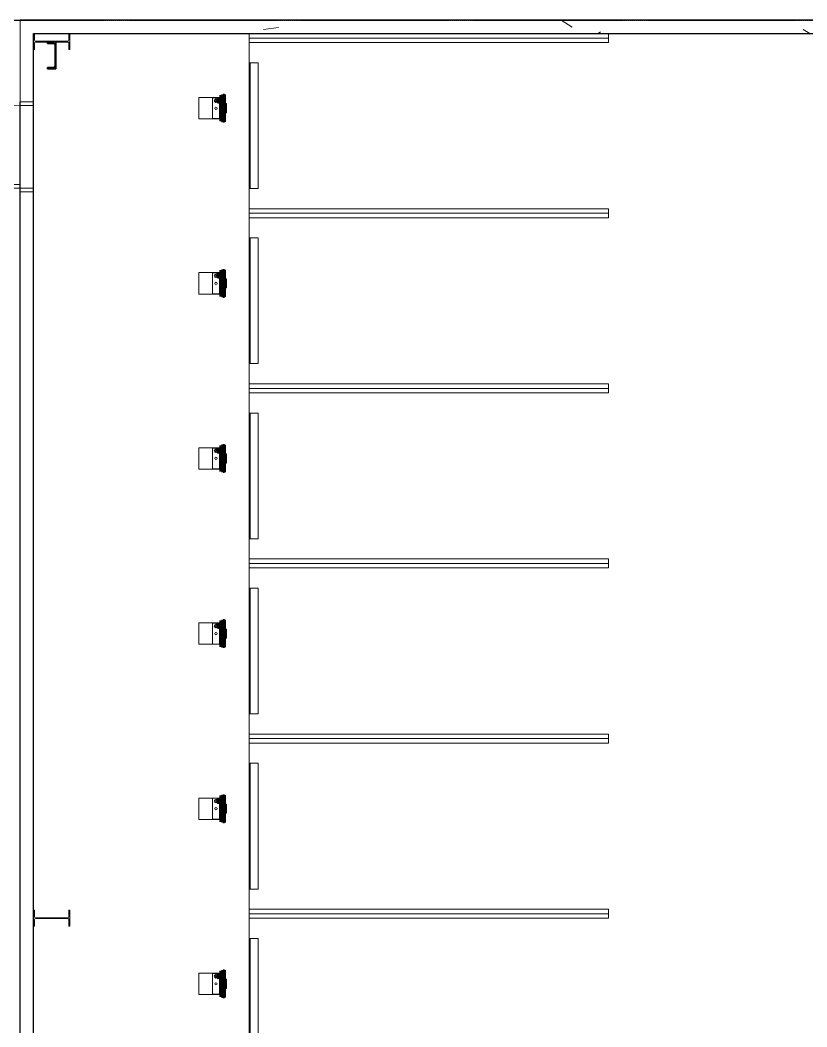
# Model space of a CAD drawing. Header units: millimetres. Extents: x -637480 to 299894, y -125373 to 39000.
# Drawn here: x 121070 to 129829, y 8790 to 20000 of the extents above; entities that cross this region are included whole.
import ezdxf

# ---------------------------------------------------------------- set-up
doc = ezdxf.new("R2010")
doc.units = ezdxf.units.MM
doc.linetypes.add('Xref building Toll$0$_SBA Dash - Loose', pattern=[5, 3, -2])
doc.linetypes.add('Xref building Toll$0$Grid Line', pattern=[22.225, 12.7, -3.175, 3.175, -3.175])
for name, color, linetype, lineweight in [('AM_BOR', 4, 'Continuous', 25), ('Xref building Toll$0$A-DETL', 90, 'Continuous', 9), ('Xref building Toll$0$A-DOOR', 31, 'Continuous', 9), ('Xref building Toll$0$A-DOOR-HDLN', 31, 'Continuous', 9), ('Xref building Toll$0$A-FLOR', 192, 'Continuous', 25), ('Xref building Toll$0$A-WALL', 113, 'Continuous', 9), ('Xref building Toll$0$A-WALL-PATT', 111, 'Continuous', 9), ('Xref building Toll$0$C-PRKG', 70, 'Continuous', 9), ('Xref building Toll$0$E-ELEC-EQPM', 71, 'Continuous', 9), ('Xref building Toll$0$S-COLS', 52, 'Continuous', 9)]:
    doc.layers.add(name, color=color, linetype=linetype, lineweight=lineweight)
doc.layers.add('Xref building Toll$0$S-GRID', color=8, linetype='Continuous')

# ---------------------------------------------------------------- blocks, each defined once
blk = doc.blocks.new('Xref building Toll$0$Toll Grids')
at = {"layer": 'Xref building Toll$0$S-GRID', "linetype": 'Xref building Toll$0$Grid Line'}
blk.add_line((107519.9, 20000), (163674.6, 20000), dxfattribs=at)
blk = doc.blocks.new('Xref building Toll$0$_SBA Linear Single Parking 90_2 - MHE1-1674282-MASTER GROUND FLOOR')
at = {"layer": 'Xref building Toll$0$C-PRKG'}
for p, q in [((3900, 0), (5850, 0)), ((5575, 0), (4175, 0)), ((5575, 0), (4175, 0)), ((5800, -4000), (5800, 0)), ((5800, -4000), (5800, 0)), ((5850, 0), (7800, 0)), ((5850, 0), (5850, -4000)), ((5850, 0), (5850, -4000)), ((5900, -4000), (5900, 0)), ((5900, -4000), (5900, 0)), ((6125, -4.5), (6125, 0)), ((6125, 0), (6125, 0)), ((6125, 0), (6125, -100)), ((7525, 0), (6125, 0)), ((7525, 0), (6125, 0)), ((7850, 0), (7750, 0)), ((7750, 0), (7750, -4000)), ((7750, -4000), (7750, 0)), ((7750, 0), (7850, 0)), ((7750, 0), (7750, 0)), ((7750, -4000), (7750, 0)), ((7800, 0), (9750, 0)), ((7800, 0), (7800, -4000)), ((7800, 0), (7800, -4000)), ((7850, -4000), (7850, 0)), ((7850, 0), (7850, -4000)), ((7850, 0), (7850, 0)), ((7850, -4000), (7850, 0)), ((8075, -4.5), (8075, 0)), ((8075, 0), (8075, 0)), ((8075, 0), (8075, -100)), ((9475, 0), (8075, 0)), ((9475, 0), (8075, 0)), ((9800, 0), (9700, 0)), ((9700, 0), (9700, -4000)), ((9700, -4000), (9700, 0)), ((9700, 0), (9800, 0)), ((9700, 0), (9700, 0)), ((9800, 0), (9700, 0)), ((9700, 0), (9700, -4000)), ((9700, -4000), (9700, 0)), ((9700, 0), (9800, 0)), ((9700, 0), (9700, 0)), ((9750, 0), (11700, 0)), ((9750, 0), (9750, -4000)), ((9750, 0), (9750, -4000)), ((9800, -4000), (9800, 0)), ((9800, 0), (9800, -4000)), ((9800, 0), (9800, 0)), ((9800, -4000), (9800, 0)), ((9800, 0), (9800, -4000)), ((9800, 0), (9800, 0)), ((10025, -4.5), (10025, 0)), ((10025, 0), (10025, 0)), ((10025, 0), (10025, -100)), ((11425, 0), (10025, 0)), ((11425, 0), (10025, 0)), ((11750, 0), (11650, 0)), ((11650, 0), (11650, -4000)), ((11650, -4000), (11650, 0)), ((11650, 0), (11750, 0)), ((11650, 0), (11650, 0)), ((11750, 0), (11650, 0)), ((11650, 0), (11650, -4000)), ((11650, -4000), (11650, 0)), ((11650, 0), (11750, 0)), ((11650, 0), (11650, 0)), ((11700, 0), (13650, 0)), ((11700, 0), (11700, -4000)), ((11700, 0), (11700, -4000)), ((11750, -4000), (11750, 0)), ((11750, 0), (11750, -4000)), ((11750, 0), (11750, 0)), ((11750, -4000), (11750, 0)), ((11750, 0), (11750, -4000)), ((11750, 0), (11750, 0)), ((11975, -4.5), (11975, 0)), ((11975, 0), (11975, 0)), ((11975, 0), (11975, -100)), ((13375, 0), (11975, 0)), ((13375, 0), (11975, 0)), ((13700, 0), (13600, 0)), ((13600, 0), (13600, -4000)), ((13600, -4000), (13600, 0)), ((13600, 0), (13700, 0)), ((13600, 0), (13600, 0)), ((13700, 0), (13600, 0)), ((13600, 0), (13600, -4000)), ((13600, -4000), (13600, 0)), ((13600, 0), (13700, 0)), ((13600, 0), (13600, 0)), ((13650, 0), (15600, 0)), ((13650, 0), (13650, -4000)), ((13650, 0), (13650, -4000)), ((13700, -4000), (13700, 0)), ((13700, 0), (13700, -4000)), ((13700, 0), (13700, 0)), ((13700, -4000), (13700, 0)), ((13700, 0), (13700, -4000)), ((13700, 0), (13700, 0)), ((13925, -4.5), (13925, 0)), ((13925, 0), (13925, 0)), ((13925, 0), (13925, -100)), ((15325, 0), (13925, 0)), ((15325, 0), (13925, 0)), ((15650, 0), (15550, 0)), ((15550, 0), (15550, -4000)), ((15550, -4000), (15550, 0)), ((15550, 0), (15650, 0)), ((15550, 0), (15550, 0)), ((15600, 0), (15600, -4000)), ((15650, -4000), (15650, 0)), ((15650, 0), (15650, -4000)), ((15650, 0), (15650, 0)), ((5575, -9.5), (4175, -9.5)), ((4175, -9.5), (5575, -9.5)), ((4175, -100), (5575, -100)), ((4175, -100), (5575, -100)), ((5575, -100), (5575, 0)), ((5575, 0), (5575, 0)), ((5575, 0), (5575, -4.5)), ((5575, -4.5), (5575, -9.5)), ((5575, -9.5), (5575, -9.5)), ((5575, -9.5), (5575, -17.5)), ((5575, -17.5), (5575, -95)), ((5575, -100), (5575, -95)), ((5575, -100), (5575, -100)), ((5900, 0), (5800, 0)), ((5800, 0), (5800, -4000)), ((5800, 0), (5900, 0)), ((5800, 0), (5800, 0)), ((5900, 0), (5800, 0)), ((5800, 0), (5800, -4000)), ((5800, 0), (5900, 0)), ((5800, 0), (5800, 0)), ((5900, 0), (5900, -4000)), ((5900, 0), (5900, 0)), ((5900, 0), (5900, -4000)), ((5900, 0), (5900, 0)), ((6125, -9.5), (6125, -4.5)), ((7525, -9.5), (6125, -9.5)), ((6125, -9.5), (7525, -9.5)), ((6125, -17.5), (6125, -9.5)), ((6125, -9.5), (6125, -9.5)), ((6125, -95), (6125, -17.5)), ((6125, -95), (6125, -100)), ((6125, -100), (7525, -100)), ((6125, -100), (6125, -100)), ((6125, -100), (7525, -100)), ((7525, -100), (7525, 0)), ((7525, 0), (7525, 0)), ((7525, 0), (7525, -4.5)), ((7525, -4.5), (7525, -9.5)), ((7525, -9.5), (7525, -9.5)), ((7525, -9.5), (7525, -17.5)), ((7525, -17.5), (7525, -95)), ((7525, -100), (7525, -95)), ((7525, -100), (7525, -100)), ((7850, 0), (7750, 0)), ((7750, 0), (7750, -4000)), ((7750, 0), (7850, 0)), ((7750, 0), (7750, 0)), ((7850, 0), (7850, -4000)), ((7850, 0), (7850, 0)), ((8075, -9.5), (8075, -4.5)), ((9475, -9.5), (8075, -9.5)), ((8075, -9.5), (9475, -9.5)), ((8075, -17.5), (8075, -9.5)), ((8075, -9.5), (8075, -9.5)), ((8075, -95), (8075, -17.5)), ((8075, -95), (8075, -100)), ((8075, -100), (9475, -100)), ((8075, -100), (8075, -100)), ((8075, -100), (9475, -100)), ((9475, -100), (9475, 0)), ((9475, 0), (9475, 0)), ((9475, 0), (9475, -4.5)), ((9475, -4.5), (9475, -9.5)), ((9475, -9.5), (9475, -9.5)), ((9475, -9.5), (9475, -17.5)), ((9475, -17.5), (9475, -95)), ((9475, -100), (9475, -95)), ((9475, -100), (9475, -100)), ((10025, -9.5), (10025, -4.5)), ((11425, -9.5), (10025, -9.5)), ((10025, -9.5), (11425, -9.5)), ((10025, -17.5), (10025, -9.5)), ((10025, -9.5), (10025, -9.5)), ((10025, -95), (10025, -17.5)), ((10025, -95), (10025, -100)), ((10025, -100), (11425, -100)), ((10025, -100), (10025, -100)), ((10025, -100), (11425, -100)), ((11425, -100), (11425, 0)), ((11425, 0), (11425, 0)), ((11425, 0), (11425, -4.5)), ((11425, -4.5), (11425, -9.5)), ((11425, -9.5), (11425, -9.5)), ((11425, -9.5), (11425, -17.5)), ((11425, -17.5), (11425, -95)), ((11425, -100), (11425, -95)), ((11425, -100), (11425, -100)), ((11975, -9.5), (11975, -4.5)), ((13375, -9.5), (11975, -9.5)), ((11975, -9.5), (13375, -9.5)), ((11975, -17.5), (11975, -9.5)), ((11975, -9.5), (11975, -9.5)), ((11975, -95), (11975, -17.5)), ((11975, -95), (11975, -100)), ((11975, -100), (13375, -100)), ((11975, -100), (11975, -100)), ((11975, -100), (13375, -100)), ((13375, -100), (13375, 0)), ((13375, 0), (13375, 0)), ((13375, 0), (13375, -4.5)), ((13375, -4.5), (13375, -9.5)), ((13375, -9.5), (13375, -9.5)), ((13375, -9.5), (13375, -17.5)), ((13375, -17.5), (13375, -95)), ((13375, -100), (13375, -95)), ((13375, -100), (13375, -100)), ((13925, -9.5), (13925, -4.5)), ((15325, -9.5), (13925, -9.5)), ((13925, -9.5), (15325, -9.5)), ((13925, -17.5), (13925, -9.5)), ((13925, -9.5), (13925, -9.5)), ((13925, -95), (13925, -17.5)), ((13925, -95), (13925, -100)), ((13925, -100), (15325, -100)), ((13925, -100), (13925, -100)), ((13925, -100), (15325, -100)), ((15325, -100), (15325, 0)), ((15325, 0), (15325, 0)), ((15325, 0), (15325, -4.5)), ((15325, -4.5), (15325, -9.5)), ((15325, -9.5), (15325, -9.5)), ((15325, -9.5), (15325, -17.5)), ((15325, -17.5), (15325, -95)), ((15325, -100), (15325, -95)), ((15325, -100), (15325, -100)), ((5800, -4000), (5900, -4000)), ((5900, -4000), (5800, -4000)), ((5800, -4000), (5800, -4000)), ((5800, -4000), (5900, -4000)), ((5900, -4000), (5800, -4000)), ((5800, -4000), (5800, -4000)), ((5900, -4000), (5900, -4000)), ((5900, -4000), (5900, -4000)), ((7750, -4000), (7850, -4000)), ((7850, -4000), (7750, -4000)), ((7750, -4000), (7750, -4000)), ((7750, -4000), (7850, -4000)), ((7850, -4000), (7750, -4000)), ((7750, -4000), (7750, -4000)), ((7850, -4000), (7850, -4000)), ((7850, -4000), (7850, -4000)), ((9700, -4000), (9800, -4000)), ((9800, -4000), (9700, -4000)), ((9700, -4000), (9700, -4000)), ((9700, -4000), (9800, -4000)), ((9800, -4000), (9700, -4000)), ((9700, -4000), (9700, -4000)), ((9800, -4000), (9800, -4000)), ((9800, -4000), (9800, -4000)), ((11650, -4000), (11750, -4000)), ((11750, -4000), (11650, -4000)), ((11650, -4000), (11650, -4000)), ((11650, -4000), (11750, -4000)), ((11750, -4000), (11650, -4000)), ((11650, -4000), (11650, -4000)), ((11750, -4000), (11750, -4000)), ((11750, -4000), (11750, -4000)), ((13600, -4000), (13700, -4000)), ((13700, -4000), (13600, -4000)), ((13600, -4000), (13600, -4000)), ((13600, -4000), (13700, -4000)), ((13700, -4000), (13600, -4000)), ((13600, -4000), (13600, -4000)), ((13700, -4000), (13700, -4000)), ((13700, -4000), (13700, -4000)), ((15550, -4000), (15650, -4000)), ((15650, -4000), (15550, -4000)), ((15550, -4000), (15550, -4000)), ((15650, -4000), (15650, -4000))]:
    blk.add_line(p, q, dxfattribs=at)
blk = doc.blocks.new('Xref building Toll$0$CST_ Charging Station - Forklift - Standard-1400537-MASTER GROUND FLOOR')
at = {"layer": 'Xref building Toll$0$E-ELEC-EQPM'}
for p, q in [((86, 353), (-152, 353)), ((-152, 353), (-152, 118)), ((86, 118), (86, 353)), ((-152, 201), (86, 201)), ((86, 201), (-152, 201)), ((-152, 201), (-152, 201)), ((-152, 118), (-152, 201)), ((-152, 201), (-152, 118)), ((-152, 118), (86, 118)), ((-152, 118), (-152, 118)), ((-152, 118), (86, 118)), ((86, 118), (-152, 118)), ((83, 201), (-149, 201)), ((-149, 201), (-149, 201)), ((-149, 201), (83, 201)), ((-149, 201), (-149, 122)), ((-149, 201), (-149, 122)), ((83, 122), (-149, 122)), ((-149, 122), (-149, 122)), ((-149, 122), (83, 122)), ((29, 122), (-92, 122)), ((-92, 122), (-92, 122)), ((-92, 122), (29, 122)), ((-92, 122), (-92, 120)), ((-92, 122), (-92, 120)), ((29, 120), (-92, 120)), ((-92, 120), (-92, 120)), ((-92, 120), (29, 120)), ((-84, 49), (-84, 122)), ((-84, 122), (-84, 122)), ((-84, 122), (-84, 45)), ((-84, 122), (18, 122)), ((-84, 122), (18, 122)), ((18, 45), (18, 122)), ((18, 122), (18, 122)), ((18, 122), (18, 49)), ((25, 135), (25, 90)), ((54, 145), (27, 143)), ((27, 143), (27, 131)), ((27, 131), (54, 132)), ((29, 122), (29, 122)), ((29, 120), (29, 122)), ((29, 122), (29, 120)), ((29, 120), (29, 120)), ((38, 157), (40, 142)), ((82, 143), (54, 145)), ((54, 132), (82, 131)), ((69, 142), (71, 157)), ((82, 131), (82, 143)), ((83, 201), (83, 201)), ((83, 122), (83, 201)), ((83, 201), (83, 122)), ((83, 122), (83, 122)), ((84, 90), (84, 135)), ((86, 201), (86, 201)), ((86, 201), (86, 118)), ((86, 201), (86, 118)), ((86, 118), (86, 118)), ((-84, 45), (-84, 49)), ((-84, 49), (-84, 49)), ((-84, 49), (18, 49)), ((-84, 49), (18, 49)), ((-84, 45), (-84, 45)), ((18, 45), (-84, 45)), ((-84, 45), (18, 45)), ((18, 49), (18, 49)), ((18, 49), (18, 45)), ((18, 45), (18, 45)), ((27, 83), (37, 68)), ((72, 68), (82, 83))]:
    blk.add_line(p, q, dxfattribs=at)
at = {"layer": 'Xref building Toll$0$E-ELEC-EQPM', "flags": 128}
for points in [[(-179, 116), (-143, 116), (-52, 116), (-33, 116)], [(-33, 116), (-130, 116), (-178, 116), (-179, 116)], [(113, 116), (77, 116), (-15, 116), (-33, 116)], [(-33, 116), (63, 116), (112, 116), (113, 116)], [(-193, 78), (-156, 78), (-63, 78), (-33, 78)], [(-33, 78), (-135, 78), (-190, 78), (-193, 78)], [(-193, 68), (-156, 68), (-63, 68), (-33, 68)], [(-33, 68), (-135, 68), (-190, 68), (-193, 68)], [(-187, 97), (-151, 97), (-58, 97), (-33, 97)], [(-33, 97), (-133, 97), (-185, 97), (-187, 97)], [(-187, 87), (-151, 87), (-58, 87), (-33, 87)], [(-33, 87), (-133, 87), (-185, 87), (-187, 87)], [(-185, 65), (-148, 65), (-56, 65), (-33, 65)], [(-33, 65), (-132, 65), (-183, 65), (-185, 65)], [(-185, 55), (-148, 55), (-56, 55), (-33, 55)], [(-33, 55), (-132, 55), (-183, 55), (-185, 55)], [(-179, 106), (-143, 106), (-52, 106), (-33, 106)], [(-33, 106), (-130, 106), (-178, 106), (-179, 106)], [(113, 106), (77, 106), (-15, 106), (-33, 106)], [(-33, 106), (63, 106), (112, 106), (113, 106)], [(121, 97), (84, 97), (-8, 97), (-33, 97)], [(-33, 97), (66, 97), (119, 97), (121, 97)], [(121, 87), (84, 87), (-8, 87), (-33, 87)], [(-33, 87), (66, 87), (119, 87), (121, 87)], [(126, 78), (90, 78), (-3, 78), (-33, 78)], [(-33, 78), (69, 78), (124, 78), (126, 78)], [(126, 68), (90, 68), (-3, 68), (-33, 68)], [(-33, 68), (69, 68), (124, 68), (126, 68)], [(119, 65), (82, 65), (-10, 65), (-33, 65)], [(-33, 65), (66, 65), (117, 65), (119, 65)], [(119, 55), (82, 55), (-10, 55), (-33, 55)], [(-33, 55), (66, 55), (117, 55), (119, 55)]]:
    blk.add_lwpolyline(points, dxfattribs=at)
at = {"layer": 'Xref building Toll$0$E-ELEC-EQPM'}
for centre, radius, start, end in [((-33, 161), 12.7, 360, 180), ((-33, 161), 12.7, 0, 180), ((-33, 161), 12.7, 180, 360), ((-33, 161), 12.7, 180, 360), ((51, 161), 19.1, 360, 180), ((51, 161), 19, 0, 180), ((51, 161), 19.1, 180, 360), ((51, 161), 19, 180, 360), ((54, 73), 12, 90, 270), ((54, 73), 12, 90, 270), ((54, 73), 6.44, 90, 270), ((54, 73), 5.14, 90, 270), ((54, 73), 5.14, 90, 270), ((54, 73), 12, 270, 90), ((54, 73), 12, 270, 90), ((54, 73), 6.44, 270, 90), ((54, 73), 5.14, 270, 90), ((54, 73), 5.14, 270, 90)]:
    blk.add_arc(centre, radius, start, end, dxfattribs=at)
for centre, major_axis, start_param, end_param in [((54, 135), (29.4, 0), 1.570796, 4.712389), ((54, 143), (27.2, 0), 3.141593, 6.283185), ((54, 131), (27.2, 0), 3.141593, 6.283185), ((54, 158), (16.2, 0), 1.570796, 4.712389), ((54, 143), (14.5, 0), 1.570796, 4.712389), ((54, 158), (16.2, 0), 4.712389, 7.853982), ((54, 135), (29.4, 0), 4.712389, 7.853982), ((54, 143), (14.5, 0), 4.712389, 7.853982), ((54, 90), (29.4, 0), 1.570796, 4.712389), ((54, 73), (18.6, 0), 1.570796, 4.712389), ((54, 90), (29.4, 0), 4.712389, 7.853982), ((54, 73), (18.6, 0), 4.712389, 7.853982)]:
    blk.add_ellipse(centre, major_axis=major_axis, ratio=0.642788, start_param=start_param, end_param=end_param, dxfattribs=at)
blk = doc.blocks.new('Xref building Toll$0$UB-Universal Beam-Column - C1_5_410-2140336-MASTER GROUND FLOOR')
at = {"layer": 'Xref building Toll$0$S-COLS', "lineweight": 18}
for p, q in [((89, 201.5), (-89, 201.5)), ((-89, 201.5), (-89, 190.5)), ((-89, 190.5), (-15.65, 190.5)), ((-4.25, 179.1), (-4.25, -179.1)), ((4.25, -179.1), (4.25, 179.1)), ((15.65, 190.5), (89, 190.5)), ((89, 190.5), (89, 201.5)), ((-15.65, -190.5), (-89, -190.5)), ((-89, -190.5), (-89, -201.5)), ((-89, -201.5), (89, -201.5)), ((89, -190.5), (15.65, -190.5)), ((89, -201.5), (89, -190.5))]:
    blk.add_line(p, q, dxfattribs=at)
at = {"layer": 'Xref building Toll$0$S-COLS'}
for p, q in [((-89, 201.5), (-89, 201.5)), ((-89, 190.5), (-89, 190.5)), ((89, 201.5), (89, 201.5)), ((89, 190.5), (89, 190.5)), ((-89, -190.5), (-89, -190.5)), ((-89, -201.5), (-89, -201.5)), ((89, -190.5), (89, -190.5)), ((89, -201.5), (89, -201.5))]:
    blk.add_line(p, q, dxfattribs=at)
at = {"layer": 'Xref building Toll$0$S-COLS', "lineweight": 18}
for centre, start, end in [((-15.65, 179.1), 0, 90), ((15.65, 179.1), 90, 180), ((-15.65, -179.1), 270, 0), ((15.65, -179.1), 180, 270)]:
    blk.add_arc(centre, 11.4, start, end, dxfattribs=at)
blk = doc.blocks.new('Xref building Toll$0$_SBA 1SWING SPDoor 01a - 920W x 2040H WD-1991710-MASTER GROUND FLOOR')
at = {"layer": 'Xref building Toll$0$A-DOOR'}
for p, q in [((-500, -75), (-500, 75)), ((-460, 75), (-500, 75)), ((-500, 75), (-500, 75)), ((-460, 75), (-500, 75)), ((-500, 75), (-500, -75)), ((-460, 75), (-460, 75)), ((-460, 75), (-460, -75)), ((-460, -75), (-460, 75)), ((460, 75), (500, 75)), ((460, -75), (460, 75)), ((460, 75), (460, 75)), ((500, 75), (460, 75)), ((460, 75), (460, -75)), ((500, 75), (500, -75)), ((500, 75), (500, 75)), ((500, -75), (500, 75)), ((-500, -75), (-500, -75)), ((-500, -75), (-460, -75)), ((-500, -75), (-460, -75)), ((-460, -75), (-460, -75)), ((420, -75), (420, -995)), ((460, -75), (420, -75)), ((460, -995), (460, -75)), ((500, -75), (460, -75)), ((460, -75), (460, -75)), ((460, -75), (500, -75)), ((500, -75), (500, -75)), ((460, -995), (420, -995))]:
    blk.add_line(p, q, dxfattribs=at)
blk.add_arc((460, -75), 920, 180, 270, dxfattribs=at)
at = {"layer": 'Xref building Toll$0$A-DOOR-HDLN'}
blk.add_line((-460, -75), (460, -75), dxfattribs=at)
blk = doc.blocks.new('Xref building Toll$0$UB-Universal Beam-Column - C1_5_410-2140485-MASTER GROUND FLOOR')
at = {"layer": 'Xref building Toll$0$S-COLS', "lineweight": 18}
for p, q in [((89, 201.5), (-89, 201.5)), ((-89, 201.5), (-89, 190.5)), ((-89, 190.5), (-15.65, 190.5)), ((-4.25, 179.1), (-4.25, -179.1)), ((4.25, -179.1), (4.25, 179.1)), ((15.65, 190.5), (89, 190.5)), ((89, 190.5), (89, 201.5)), ((-15.65, -190.5), (-89, -190.5)), ((-89, -190.5), (-89, -201.5)), ((-89, -201.5), (89, -201.5)), ((89, -190.5), (15.65, -190.5)), ((89, -201.5), (89, -190.5))]:
    blk.add_line(p, q, dxfattribs=at)
at = {"layer": 'Xref building Toll$0$S-COLS'}
for p, q in [((-89, 201.5), (-89, 201.5)), ((-89, 190.5), (-89, 190.5)), ((89, 201.5), (89, 201.5)), ((89, 190.5), (89, 190.5)), ((-89, -190.5), (-89, -190.5)), ((-89, -201.5), (-89, -201.5)), ((89, -190.5), (89, -190.5)), ((89, -201.5), (89, -201.5))]:
    blk.add_line(p, q, dxfattribs=at)
at = {"layer": 'Xref building Toll$0$S-COLS', "lineweight": 18}
for centre, start, end in [((-15.65, 179.1), 0, 90), ((15.65, 179.1), 90, 180), ((-15.65, -179.1), 270, 0), ((15.65, -179.1), 180, 270)]:
    blk.add_arc(centre, 11.4, start, end, dxfattribs=at)
blk = doc.blocks.new('Xref building Toll$0$Beca-34-S-PFC-Col_AU_NZ - 300PFC-2141452-MASTER GROUND FLOOR')
at = {"layer": 'Xref building Toll$0$S-COLS'}
h = blk.add_hatch(dxfattribs=at)
h.set_pattern_fill('FP_328', color=256, style=0, pattern_type=2)
h.set_pattern_definition([(225, (129438.3, 159619.7), (1257.236, -1257.236), []), (225, (129438.3, 157714.7), (1257.236, -1257.236), [])])
edge = h.paths.add_edge_path(flags=0)
edge.add_line((61.834315, 150), (61.834315, 134))
edge.add_line((61.834315, 134), (-6.165685, 134))
edge.add_arc((-6.165685, 120), 14, 90, 180)
edge.add_line((-20.165685, 120), (-20.165685, -120))
edge.add_arc((-6.165685, -120), 14, 180, 270)
edge.add_line((-6.165685, -134), (61.834315, -134))
edge.add_line((61.834315, -134), (61.834315, -150))
edge.add_line((61.834315, -150), (-28.165685, -150))
edge.add_line((-28.165685, -150), (-28.165685, 150))
edge.add_line((-28.165685, 150), (61.834315, 150))
at = {"layer": 'Xref building Toll$0$S-COLS', "lineweight": 35}
for p, q in [((61.834315, 150), (-28.165685, 150)), ((-28.165685, 150), (-28.165685, -150)), ((-20.165685, -120), (-20.165685, 120)), ((-6.165685, 134), (61.834315, 134)), ((61.834315, 134), (61.834315, 150)), ((-28.165685, -150), (61.834315, -150)), ((61.834315, -134), (-6.165685, -134)), ((61.834315, -150), (61.834315, -134))]:
    blk.add_line(p, q, dxfattribs=at)
at = {"layer": 'Xref building Toll$0$S-COLS', "lineweight": 18}
for p, q in [((-28.165685, 150), (-28.165685, 150)), ((61.834315, 150), (61.834315, 150)), ((61.834315, 134), (61.834315, 134)), ((-28.165685, -150), (-28.165685, -150)), ((61.834315, -134), (61.834315, -134)), ((61.834315, -150), (61.834315, -150))]:
    blk.add_line(p, q, dxfattribs=at)
at = {"layer": 'Xref building Toll$0$S-COLS', "lineweight": 35}
for centre, start, end in [((-6.165685, 120), 90, 180), ((-6.165685, -120), 180, 270)]:
    blk.add_arc(centre, 14, start, end, dxfattribs=at)
blk = doc.blocks.new('Xref building Toll')
at = {"layer": 'Xref building Toll$0$A-WALL-PATT', "lineweight": 9}
h = blk.add_hatch(dxfattribs=at)
h.set_pattern_fill('FP_1', color=256, style=0, pattern_type=2)
h.set_pattern_definition([(50, (-8000, -140012.5), (3643.682, -318.78), [381, -4191]), (355, (-8000, -140012.5), (-704.856, 3821.136), [304.8, -3352.8]), (100.451, (-7696.4, -140039), (2938.85, 3502.33), [323.8, -3561.8]), (46.184, (-8000, -138996.5), (5421.58, -840.86), [571.5, -6286.5]), (96.636, (-7548, -139066.6), (4748.05, 4948.55), [485.7, -5342.7]), (351.184, (-8000, -138996.5), (4748.1, 4948.5), [457.2, -5029.2]), (21, (-7492, -139250.5), (3032.288, -2045.304), [381, -4191]), (326, (-7492, -139250.5), (1236.04, 3683.76), [304.8, -3352.8]), (71.451, (-7239.3, -139421), (4268.34, 1638.425), [323.8, -3561.8]), (37.5, (-8000, -140012.5), (61.772, 1691.101), [167.64, -3144.52, 167.64, -3235.96, -3365.5]), (37.5, (-8000, -140012.5), (61.772, 1691.101), [-6715.76, 167.64, -3197.86]), (7.5, (-8000, -140012.5), (1336.393, 2003.611), [167.64, -1772.92, 167.64, -3068.32, -1282.7]), (7.5, (-8000, -140012.5), (1336.393, 2003.611), [-5176.52, 167.64, -1115.06]), (327.5, (-9132.8, -140012.5), (2711.818, -114.579), [167.64, -1102.36, 167.64, -3794.76, -5257.8]), (327.5, (-9132.8, -140012.5), (2711.818, -114.579), [-5232.4, 167.64, -5090.16]), (317.5, (-9640.8, -140012.5), (2962.586, 508.533), [167.64, -1483.36, 167.64, -2463.8, -3733.8]), (317.5, (-9640.8, -140012.5), (2962.586, 508.533), [-4282.44, 167.64, -3566.16])])
h.paths.add_polyline_path([(152900, 19850), (152900, 20000), (153120, 20000), (153120, 19850)], flags=0)
h.paths.add_polyline_path([(146595.4, 19850), (146595.4, 20000), (151900, 20000), (151900, 19850)], flags=0)
h.paths.add_polyline_path([(138530, 19850), (138530, 20000), (145595.4, 20000), (145595.4, 19850)], flags=0)
h.paths.add_polyline_path([(131595, 19850), (131595, 20000), (137530, 20000), (137530, 19850)], flags=0)
h.paths.add_polyline_path([(121220, 19850), (121220, 20000), (130595, 20000), (130595, 19850)], flags=0)
at = {"layer": 'Xref building Toll$0$A-DETL', "linetype": 'Xref building Toll$0$_SBA Dash - Loose'}
blk.add_line((51749, 20000), (153992, 20000), dxfattribs=at)
at = {"layer": 'Xref building Toll$0$A-FLOR'}
for p, q in [((153270, 20000), (121070, 20000)), ((121220, 0), (121220, 19850)), ((121220, 19850), (153120, 19850)), ((121070, 2386), (121070, 19090))]:
    blk.add_line(p, q, dxfattribs=at)
at = {"layer": 'Xref building Toll$0$A-WALL', "lineweight": 18}
for p, q in [((121070, 20000), (121070, 19090)), ((130595, 20000), (121070, 20000)), ((121070, 19090), (121220, 19090)), ((121220, 18090), (121070, 18090))]:
    blk.add_line(p, q, dxfattribs=at)
blk.add_blockref('Xref building Toll$0$Toll Grids', (0, 0))
at = {"layer": 'Xref building Toll$0$A-DOOR', "rotation": 269.9999999999999}
blk.add_blockref('Xref building Toll$0$_SBA 1SWING SPDoor 01a - 920W x 2040H WD-1991710-MASTER GROUND FLOOR', (121145, 18590), dxfattribs=at)
at = {"layer": 'Xref building Toll$0$C-PRKG', "rotation": 89.99999999999991}
blk.add_blockref('Xref building Toll$0$_SBA Linear Single Parking 90_2 - MHE1-1674282-MASTER GROUND FLOOR', (123620, 4200), dxfattribs=at)
at = {"layer": 'Xref building Toll$0$E-ELEC-EQPM', "rotation": 90.00000000000132}
for p in [(123411.1, 19052.2), (123411.1, 17102.2), (123411.1, 15152.2), (123411.1, 13202.2), (123411.1, 11252.2), (123411.1, 9302.2)]:
    blk.add_blockref('Xref building Toll$0$CST_ Charging Station - Forklift - Standard-1400537-MASTER GROUND FLOOR', p, dxfattribs=at)
at = {"layer": 'Xref building Toll$0$S-COLS'}
for name, p, rotation in [('Xref building Toll$0$UB-Universal Beam-Column - C1_5_410-2140336-MASTER GROUND FLOOR', (121421.5, 19760.5), 90.00000000001005), ('Xref building Toll$0$UB-Universal Beam-Column - C1_5_410-2140485-MASTER GROUND FLOOR', (121421.5, 10000), 90.00000000000053)]:
    blk.add_blockref(name, p, dxfattribs=dict(at, rotation=rotation))
at = {"layer": 'Xref building Toll$0$S-COLS', "lineweight": 18, "rotation": 180}
blk.add_blockref('Xref building Toll$0$Beca-34-S-PFC-Col_AU_NZ - 300PFC-2141452-MASTER GROUND FLOOR', (121438.3, 19607.2), dxfattribs=at)

msp = doc.modelspace()

# ---------------------------------------------------------------- block references
at = {"layer": 'AM_BOR'}
msp.add_blockref('Xref building Toll', (0, 0), dxfattribs=at)

doc.saveas('drawing.dxf')
